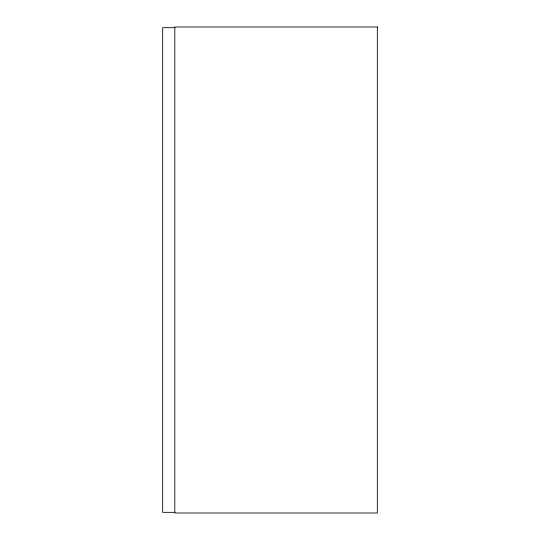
<?xml version="1.0" encoding="UTF-8"?>
<svg xmlns="http://www.w3.org/2000/svg" width="540" height="540" viewBox="0 0 540 540"><rect width="100%" height="100%" fill="white"/><g stroke="black" fill="none" stroke-linecap="round" stroke-linejoin="round"><path stroke-width="0.81" d="M174.825 27.675L162.675 27.675L162.675 512.325L174.825 512.325M377.325 27L174.825 27L174.825 513L377.325 513L377.325 27"/></g></svg>
